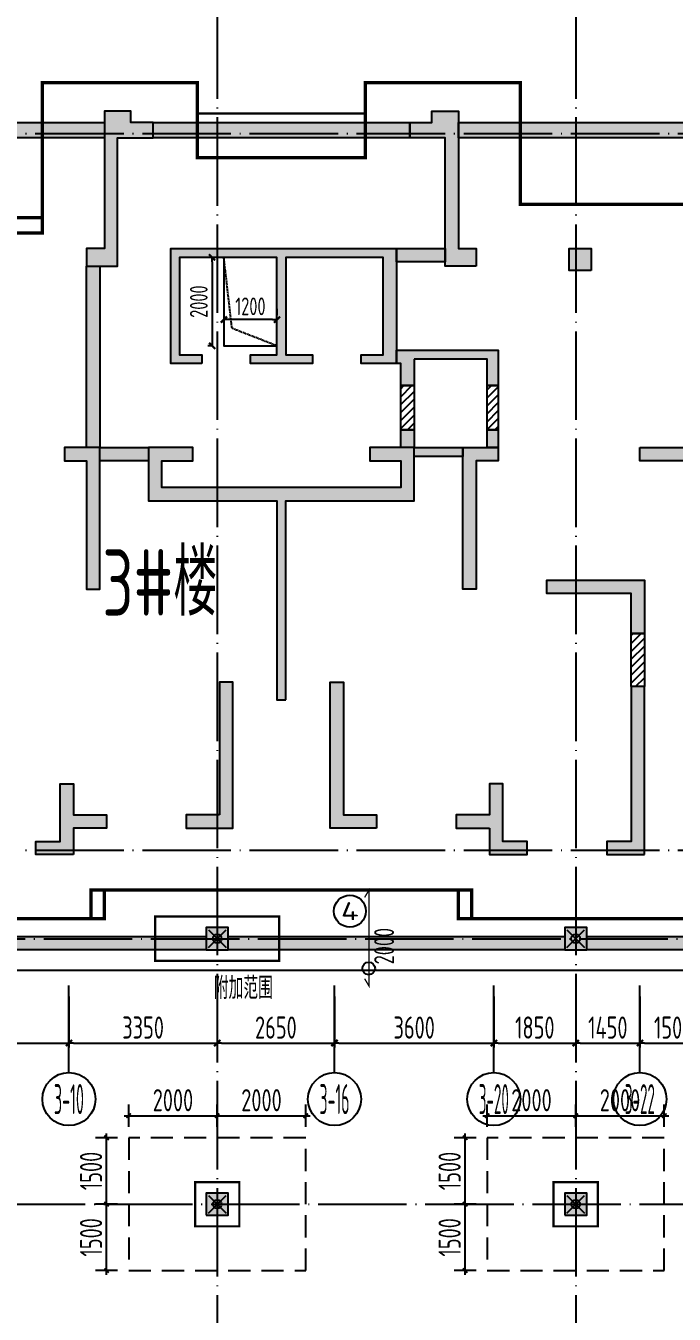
# Model space of a CAD drawing. Extents: x -57409 to 252654, y -8259 to 229119.
# Drawn here: x 59553 to 74203, y 184376 to 213496 of the extents above; entities that cross this region are included whole.
import ezdxf
from ezdxf.enums import TextEntityAlignment as Align

# ---------------------------------------------------------------- set-up
doc = ezdxf.new("R2010")
doc.units = 0
doc.header["$LTSCALE"] = 100
doc.header["$PDMODE"] = 35
doc.header["$PDSIZE"] = 200
for name, pattern in [('DASH', [0.35, 0.25, -0.1]), ('DASHED', [0.75, 0.5, -0.25]), ('DOTE', [2.42, 2, -0.2, 0.02, -0.2])]:
    doc.linetypes.add(name, pattern=pattern)
doc.layers.get('0').update_dxf_attribs({"linetype": 'CONTINUOUS'})
doc.layers.get('Defpoints').update_dxf_attribs({"linetype": 'CONTINUOUS'})
for name, color, linetype in [('B-TEXT', 3, 'CONTINUOUS'), ('codim', 7, 'CONTINUOUS'), ('COLU', 7, 'CONTINUOUS'), ('colu-主楼', 7, 'CONTINUOUS'), ('CT', 2, 'CONTINUOUS'), ('dim-wall', 7, 'CONTINUOUS'), ('dote', 253, 'DOTE'), ('h填实-主楼', 254, 'CONTINUOUS'), ('h填实-柱墙', 254, 'CONTINUOUS'), ('h斜线-墙', 7, 'CONTINUOUS'), ('JSK', 4, 'CONTINUOUS'), ('MK门框', 6, 'CONTINUOUS'), ('WALL', 3, 'CONTINUOUS'), ('wall-主楼', 2, 'CONTINUOUS'), ('wall-开洞', 5, 'CONTINUOUS'), ('Z-AXIS', 3, 'CONTINUOUS'), ('Z-TEXT', 2, 'CONTINUOUS'), ('z柱下板带', 140, 'CONTINUOUS'), ('板底钢筋', 24, 'CONTINUOUS'), ('楼板负筋标注', 94, 'CONTINUOUS')]:
    doc.layers.add(name, color=color, linetype=linetype)
doc.layers.add('重心计算', color=7, linetype='CONTINUOUS', plot=False)
doc.styles.add('_TCH_AXIS', font='tssdeng.shx', dxfattribs={"width": 0.7, "bigfont": 'tssdchn.shx'})
doc.styles.add('COMPLEX', font='tssdeng.shx', dxfattribs={"width": 0.7, "bigfont": 'tssdchn.shx'})
doc.styles.add('Jgcad-DIM', font='tssdeng.shx', dxfattribs={"width": 0.7, "bigfont": 'tssdchn.shx'})
doc.styles.get("Standard").update_dxf_attribs({"font": 'tssdeng.shx', "width": 0.7, "bigfont": 'tssdchn.shx'})
doc.styles.add('TSSD_Dimension', font='tssdeng.shx', dxfattribs={"width": 0.7})
doc.dimstyles.new('TSSD_100_100$0', dxfattribs={"dimtxt": 300, "dimasz": 100, "dimexe": 100, "dimexo": 250, "dimgap": 100, "dimtad": 1, "dimdec": 0, "dimzin": 0, "dimdsep": 46, "dimtxsty": 'TSSD_Dimension', "dimblk": '_tsdbk', "dimblk1": '_tsdbk', "dimblk2": '_tsdbk', "dimsah": 1, "dimcen": 0, "dimdle": 100, "dimclrt": 7, "dimadec": 0, "dimazin": 0, "dimtfac": 1, "dimtdec": 0, "dimtix": 1, "dimtmove": 2, "dimatfit": 3, "dimldrblk": '_tsdbk', "dimfxl": 1, "dimtolj": 1, "dimtzin": 0, "dimarcsym": 0})
pattern_1 = [(45, (9856.54, 8286.87), (-89.80256, 89.80256), [])]

# ---------------------------------------------------------------- blocks, each defined once
blk = doc.blocks.new('_tsdbk')
blk.add_line((-1, 0), (0, 0))
at = {"const_width": 0.5}
blk.add_lwpolyline([(-0.7, -0.7), (0.7, 0.7)], dxfattribs=at)
blk = doc.blocks.new('*D276')
at = {"layer": 'Defpoints', "color": 0}
for p in [(57228, 191803), (60528, 191803), (60528, 190505)]:
    blk.add_point(p, dxfattribs=at)
at = {"layer": 'Z-AXIS', "color": 0, "lineweight": -2}
for p, q in [((57228, 191553), (57228, 190405)), ((60528, 191553), (60528, 190405)), ((57328, 190505), (60428, 190505))]:
    blk.add_line(p, q, dxfattribs=at)
at = {"layer": 'Z-AXIS', "color": 0, "lineweight": -2, "xscale": 100, "yscale": 100, "zscale": 100, "rotation": 180}
blk.add_blockref('_tsdbk', (57228, 190505), dxfattribs=at)
at = {"layer": 'Z-AXIS', "color": 0, "lineweight": -2, "xscale": 100, "yscale": 100, "zscale": 100}
blk.add_blockref('_tsdbk', (60528, 190505), dxfattribs=at)
at = {"layer": 'Z-AXIS', "color": 7, "insert": (58878, 190855), "char_height": 500, "attachment_point": 5, "style": 'TSSD_Dimension'}
blk.add_mtext('\\A1;3300', dxfattribs=at)
blk = doc.blocks.new('*D277')
at = {"layer": 'Defpoints', "color": 0}
for p in [(60528, 191803), (63878, 191803), (63878, 190505)]:
    blk.add_point(p, dxfattribs=at)
at = {"layer": 'Z-AXIS', "color": 0, "lineweight": -2}
for p, q in [((60528, 191553), (60528, 190405)), ((63878, 191553), (63878, 190405)), ((60628, 190505), (63778, 190505))]:
    blk.add_line(p, q, dxfattribs=at)
at = {"layer": 'Z-AXIS', "color": 0, "lineweight": -2, "xscale": 100, "yscale": 100, "zscale": 100, "rotation": 180}
blk.add_blockref('_tsdbk', (60528, 190505), dxfattribs=at)
at = {"layer": 'Z-AXIS', "color": 0, "lineweight": -2, "xscale": 100, "yscale": 100, "zscale": 100}
blk.add_blockref('_tsdbk', (63878, 190505), dxfattribs=at)
at = {"layer": 'Z-AXIS', "color": 7, "insert": (62203, 190855), "char_height": 500, "attachment_point": 5, "style": 'TSSD_Dimension'}
blk.add_mtext('\\A1;3350', dxfattribs=at)
blk = doc.blocks.new('*D278')
at = {"layer": 'Defpoints', "color": 0}
for p in [(63878, 191803), (66528, 191803), (66528, 190505)]:
    blk.add_point(p, dxfattribs=at)
at = {"layer": 'Z-AXIS', "color": 0, "lineweight": -2}
for p, q in [((63878, 191553), (63878, 190405)), ((66528, 191553), (66528, 190405)), ((63978, 190505), (66428, 190505))]:
    blk.add_line(p, q, dxfattribs=at)
at = {"layer": 'Z-AXIS', "color": 0, "lineweight": -2, "xscale": 100, "yscale": 100, "zscale": 100, "rotation": 180}
blk.add_blockref('_tsdbk', (63878, 190505), dxfattribs=at)
at = {"layer": 'Z-AXIS', "color": 0, "lineweight": -2, "xscale": 100, "yscale": 100, "zscale": 100}
blk.add_blockref('_tsdbk', (66528, 190505), dxfattribs=at)
at = {"layer": 'Z-AXIS', "color": 7, "insert": (65203, 190855), "char_height": 500, "attachment_point": 5, "style": 'TSSD_Dimension'}
blk.add_mtext('\\A1;2650', dxfattribs=at)
blk = doc.blocks.new('*D279')
at = {"layer": 'Defpoints', "color": 0}
for p in [(66528, 191803), (70128, 191803), (70128, 190505)]:
    blk.add_point(p, dxfattribs=at)
at = {"layer": 'Z-AXIS', "color": 0, "lineweight": -2}
for p, q in [((66528, 191553), (66528, 190405)), ((70128, 191553), (70128, 190405)), ((66628, 190505), (70028, 190505))]:
    blk.add_line(p, q, dxfattribs=at)
at = {"layer": 'Z-AXIS', "color": 0, "lineweight": -2, "xscale": 100, "yscale": 100, "zscale": 100, "rotation": 180}
blk.add_blockref('_tsdbk', (66528, 190505), dxfattribs=at)
at = {"layer": 'Z-AXIS', "color": 0, "lineweight": -2, "xscale": 100, "yscale": 100, "zscale": 100}
blk.add_blockref('_tsdbk', (70128, 190505), dxfattribs=at)
at = {"layer": 'Z-AXIS', "color": 7, "insert": (68328, 190855), "char_height": 500, "attachment_point": 5, "style": 'TSSD_Dimension'}
blk.add_mtext('\\A1;3600', dxfattribs=at)
blk = doc.blocks.new('*D280')
at = {"layer": 'Defpoints', "color": 0}
for p in [(70128, 191803), (71978, 191803), (71978, 190505)]:
    blk.add_point(p, dxfattribs=at)
at = {"layer": 'Z-AXIS', "color": 0, "lineweight": -2}
for p, q in [((70128, 191553), (70128, 190405)), ((71978, 191553), (71978, 190405)), ((70228, 190505), (71878, 190505))]:
    blk.add_line(p, q, dxfattribs=at)
at = {"layer": 'Z-AXIS', "color": 0, "lineweight": -2, "xscale": 100, "yscale": 100, "zscale": 100, "rotation": 180}
blk.add_blockref('_tsdbk', (70128, 190505), dxfattribs=at)
at = {"layer": 'Z-AXIS', "color": 0, "lineweight": -2, "xscale": 100, "yscale": 100, "zscale": 100}
blk.add_blockref('_tsdbk', (71978, 190505), dxfattribs=at)
at = {"layer": 'Z-AXIS', "color": 7, "insert": (71053, 190855), "char_height": 500, "attachment_point": 5, "style": 'TSSD_Dimension'}
blk.add_mtext('\\A1;1850', dxfattribs=at)
blk = doc.blocks.new('*D281')
at = {"layer": 'Defpoints', "color": 0}
for p in [(71978, 191803), (73428, 191803), (73428, 190505)]:
    blk.add_point(p, dxfattribs=at)
at = {"layer": 'Z-AXIS', "color": 0, "lineweight": -2}
for p, q in [((71978, 191553), (71978, 190405)), ((73428, 191553), (73428, 190405)), ((72078, 190505), (73328, 190505))]:
    blk.add_line(p, q, dxfattribs=at)
at = {"layer": 'Z-AXIS', "color": 0, "lineweight": -2, "xscale": 100, "yscale": 100, "zscale": 100, "rotation": 180}
blk.add_blockref('_tsdbk', (71978, 190505), dxfattribs=at)
at = {"layer": 'Z-AXIS', "color": 0, "lineweight": -2, "xscale": 100, "yscale": 100, "zscale": 100}
blk.add_blockref('_tsdbk', (73428, 190505), dxfattribs=at)
at = {"layer": 'Z-AXIS', "color": 7, "insert": (72703, 190855), "char_height": 500, "attachment_point": 5, "style": 'TSSD_Dimension'}
blk.add_mtext('\\A1;1450', dxfattribs=at)
blk = doc.blocks.new('*D282')
at = {"layer": 'Defpoints', "color": 0}
for p in [(73428, 191803), (74928, 191803), (74928, 190505)]:
    blk.add_point(p, dxfattribs=at)
at = {"layer": 'Z-AXIS', "color": 0, "lineweight": -2}
for p, q in [((73428, 191553), (73428, 190405)), ((74928, 191553), (74928, 190405)), ((73528, 190505), (74828, 190505))]:
    blk.add_line(p, q, dxfattribs=at)
at = {"layer": 'Z-AXIS', "color": 0, "lineweight": -2, "xscale": 100, "yscale": 100, "zscale": 100, "rotation": 180}
blk.add_blockref('_tsdbk', (73428, 190505), dxfattribs=at)
at = {"layer": 'Z-AXIS', "color": 0, "lineweight": -2, "xscale": 100, "yscale": 100, "zscale": 100}
blk.add_blockref('_tsdbk', (74928, 190505), dxfattribs=at)
at = {"layer": 'Z-AXIS', "color": 7, "insert": (74178, 190855), "char_height": 500, "attachment_point": 5, "style": 'TSSD_Dimension'}
blk.add_mtext('\\A1;1500', dxfattribs=at)
blk = doc.blocks.new('_AXISO')
blk.add_circle((0, 0), 0.5)
at = {"layer": 'B-TEXT', "style": 'COMPLEX', "width": 1.450893}
blk.add_attdef('A', text='', height=0.56, dxfattribs=at).set_placement((0.249375, -0.28), (0.749375, -0.28), align=Align.FIT)
blk = doc.blocks.new('_ArchTick')
at = {"color": 0, "linetype": 'ByBlock', "const_width": 0.4}
blk.add_lwpolyline([(-0.5, -0.5), (0.5, 0.5)], dxfattribs=at)
blk = doc.blocks.new('*D614')
at = {"layer": 'codim', "color": 0, "lineweight": -2}
blk.add_line((69478, 185263), (69478, 186963), dxfattribs=at)
at = {"layer": 'codim', "color": 7, "lineweight": -2}
for p, q in [((69728, 186863), (69228, 186863)), ((69728, 185363), (69228, 185363))]:
    blk.add_line(p, q, dxfattribs=at)
at = {"layer": 'Defpoints', "color": 0}
for p in [(69478, 186863), (69978, 186863), (69978, 185363)]:
    blk.add_point(p, dxfattribs=at)
at = {"layer": 'codim', "color": 0, "lineweight": -2, "xscale": 100, "yscale": 100, "zscale": 100}
for p, rotation in [((69478, 186863), 90), ((69478, 185363), 270)]:
    blk.add_blockref('_ArchTick', p, dxfattribs=dict(at, rotation=rotation))
at = {"layer": 'codim', "color": 1, "insert": (69128, 186113), "char_height": 500, "attachment_point": 5, "rotation": 90, "style": 'Jgcad-DIM'}
blk.add_mtext('\\A1;1500', dxfattribs=at)
blk = doc.blocks.new('*D615')
at = {"layer": 'codim', "color": 0, "lineweight": -2}
blk.add_line((69478, 186763), (69478, 188463), dxfattribs=at)
at = {"layer": 'codim', "color": 7, "lineweight": -2}
for p, q in [((69728, 188363), (69228, 188363)), ((69728, 186863), (69228, 186863))]:
    blk.add_line(p, q, dxfattribs=at)
at = {"layer": 'Defpoints', "color": 0}
for p in [(69478, 188363), (69978, 188363), (69978, 186863)]:
    blk.add_point(p, dxfattribs=at)
at = {"layer": 'codim', "color": 0, "lineweight": -2, "xscale": 100, "yscale": 100, "zscale": 100}
for p, rotation in [((69478, 188363), 90), ((69478, 186863), 270)]:
    blk.add_blockref('_ArchTick', p, dxfattribs=dict(at, rotation=rotation))
at = {"layer": 'codim', "color": 1, "insert": (69128, 187613), "char_height": 500, "attachment_point": 5, "rotation": 90, "style": 'Jgcad-DIM'}
blk.add_mtext('\\A1;1500', dxfattribs=at)
blk = doc.blocks.new('*D616')
at = {"layer": 'codim', "color": 7, "lineweight": -2}
for p, q in [((69978, 188613), (69978, 189113)), ((71978, 188613), (71978, 189113))]:
    blk.add_line(p, q, dxfattribs=at)
at = {"layer": 'codim', "color": 0, "lineweight": -2}
blk.add_line((69878, 188863), (72078, 188863), dxfattribs=at)
at = {"layer": 'Defpoints', "color": 0}
for p in [(71978, 188863), (69978, 188363), (71978, 188363)]:
    blk.add_point(p, dxfattribs=at)
at = {"layer": 'codim', "color": 0, "lineweight": -2, "xscale": 100, "yscale": 100, "zscale": 100, "rotation": 180}
blk.add_blockref('_ArchTick', (69978, 188863), dxfattribs=at)
at = {"layer": 'codim', "color": 0, "lineweight": -2, "xscale": 100, "yscale": 100, "zscale": 100}
blk.add_blockref('_ArchTick', (71978, 188863), dxfattribs=at)
at = {"layer": 'codim', "color": 1, "insert": (70978, 189213), "char_height": 500, "attachment_point": 5, "style": 'Jgcad-DIM'}
blk.add_mtext('\\A1;2000', dxfattribs=at)
blk = doc.blocks.new('*D627')
at = {"layer": 'codim', "color": 7, "lineweight": -2}
for p, q in [((71978, 188613), (71978, 189113)), ((73978, 188613), (73978, 189113))]:
    blk.add_line(p, q, dxfattribs=at)
at = {"layer": 'codim', "color": 0, "lineweight": -2}
blk.add_line((71878, 188863), (74078, 188863), dxfattribs=at)
at = {"layer": 'Defpoints', "color": 0}
for p in [(73978, 188863), (71978, 188363), (73978, 188363)]:
    blk.add_point(p, dxfattribs=at)
at = {"layer": 'codim', "color": 0, "lineweight": -2, "xscale": 100, "yscale": 100, "zscale": 100, "rotation": 180}
blk.add_blockref('_ArchTick', (71978, 188863), dxfattribs=at)
at = {"layer": 'codim', "color": 0, "lineweight": -2, "xscale": 100, "yscale": 100, "zscale": 100}
blk.add_blockref('_ArchTick', (73978, 188863), dxfattribs=at)
at = {"layer": 'codim', "color": 1, "insert": (72978, 189213), "char_height": 500, "attachment_point": 5, "style": 'Jgcad-DIM'}
blk.add_mtext('\\A1;2000', dxfattribs=at)
blk = doc.blocks.new('*D636')
at = {"layer": 'codim', "color": 0, "lineweight": -2}
blk.add_line((61378, 185263), (61378, 186963), dxfattribs=at)
at = {"layer": 'codim', "color": 7, "lineweight": -2}
for p, q in [((61628, 186863), (61128, 186863)), ((61628, 185363), (61128, 185363))]:
    blk.add_line(p, q, dxfattribs=at)
at = {"layer": 'Defpoints', "color": 0}
for p in [(61378, 186863), (61878, 186863), (61878, 185363)]:
    blk.add_point(p, dxfattribs=at)
at = {"layer": 'codim', "color": 0, "lineweight": -2, "xscale": 100, "yscale": 100, "zscale": 100}
for p, rotation in [((61378, 186863), 90), ((61378, 185363), 270)]:
    blk.add_blockref('_ArchTick', p, dxfattribs=dict(at, rotation=rotation))
at = {"layer": 'codim', "color": 1, "insert": (61028, 186113), "char_height": 500, "attachment_point": 5, "rotation": 90, "style": 'Jgcad-DIM'}
blk.add_mtext('\\A1;1500', dxfattribs=at)
blk = doc.blocks.new('*D466')
at = {"layer": 'codim', "color": 0, "lineweight": -2}
blk.add_line((61378, 186763), (61378, 188463), dxfattribs=at)
at = {"layer": 'codim', "color": 7, "lineweight": -2}
for p, q in [((61628, 188363), (61128, 188363)), ((61628, 186863), (61128, 186863))]:
    blk.add_line(p, q, dxfattribs=at)
at = {"layer": 'Defpoints', "color": 0}
for p in [(61378, 188363), (61878, 188363), (61878, 186863)]:
    blk.add_point(p, dxfattribs=at)
at = {"layer": 'codim', "color": 0, "lineweight": -2, "xscale": 100, "yscale": 100, "zscale": 100}
for p, rotation in [((61378, 188363), 90), ((61378, 186863), 270)]:
    blk.add_blockref('_ArchTick', p, dxfattribs=dict(at, rotation=rotation))
at = {"layer": 'codim', "color": 1, "insert": (61028, 187613), "char_height": 500, "attachment_point": 5, "rotation": 90, "style": 'Jgcad-DIM'}
blk.add_mtext('\\A1;1500', dxfattribs=at)
blk = doc.blocks.new('*D467')
at = {"layer": 'codim', "color": 7, "lineweight": -2}
for p, q in [((61878, 188613), (61878, 189113)), ((63878, 188613), (63878, 189113))]:
    blk.add_line(p, q, dxfattribs=at)
at = {"layer": 'codim', "color": 0, "lineweight": -2}
blk.add_line((61778, 188863), (63978, 188863), dxfattribs=at)
at = {"layer": 'Defpoints', "color": 0}
for p in [(63878, 188863), (61878, 188363), (63878, 188363)]:
    blk.add_point(p, dxfattribs=at)
at = {"layer": 'codim', "color": 0, "lineweight": -2, "xscale": 100, "yscale": 100, "zscale": 100, "rotation": 180}
blk.add_blockref('_ArchTick', (61878, 188863), dxfattribs=at)
at = {"layer": 'codim', "color": 0, "lineweight": -2, "xscale": 100, "yscale": 100, "zscale": 100}
blk.add_blockref('_ArchTick', (63878, 188863), dxfattribs=at)
at = {"layer": 'codim', "color": 1, "insert": (62878, 189213), "char_height": 500, "attachment_point": 5, "style": 'Jgcad-DIM'}
blk.add_mtext('\\A1;2000', dxfattribs=at)
blk = doc.blocks.new('*D468')
at = {"layer": 'codim', "color": 7, "lineweight": -2}
for p, q in [((63878, 188613), (63878, 189113)), ((65878, 188613), (65878, 189113))]:
    blk.add_line(p, q, dxfattribs=at)
at = {"layer": 'codim', "color": 0, "lineweight": -2}
blk.add_line((63778, 188863), (65978, 188863), dxfattribs=at)
at = {"layer": 'Defpoints', "color": 0}
for p in [(65878, 188863), (63878, 188363), (65878, 188363)]:
    blk.add_point(p, dxfattribs=at)
at = {"layer": 'codim', "color": 0, "lineweight": -2, "xscale": 100, "yscale": 100, "zscale": 100, "rotation": 180}
blk.add_blockref('_ArchTick', (63878, 188863), dxfattribs=at)
at = {"layer": 'codim', "color": 0, "lineweight": -2, "xscale": 100, "yscale": 100, "zscale": 100}
blk.add_blockref('_ArchTick', (65878, 188863), dxfattribs=at)
at = {"layer": 'codim', "color": 1, "insert": (64878, 189213), "char_height": 500, "attachment_point": 5, "style": 'Jgcad-DIM'}
blk.add_mtext('\\A1;2000', dxfattribs=at)
blk = doc.blocks.new('*D2719')
at = {"layer": 'Defpoints', "color": 0}
for p in [(64028, 206855), (64028, 206852), (65228, 206852)]:
    blk.add_point(p, dxfattribs=at)
at = {"layer": 'dim-wall', "color": 0, "lineweight": -2}
for p, q in [((64028, 207102), (64028, 206955)), ((65228, 207102), (65228, 206955)), ((65128, 206855), (64128, 206855))]:
    blk.add_line(p, q, dxfattribs=at)
at = {"layer": 'dim-wall', "color": 0, "lineweight": -2, "xscale": 100, "yscale": 100, "zscale": 100, "rotation": 180}
blk.add_blockref('_tsdbk', (64028, 206855), dxfattribs=at)
at = {"layer": 'dim-wall', "color": 0, "lineweight": -2, "xscale": 100, "yscale": 100, "zscale": 100}
blk.add_blockref('_tsdbk', (65228, 206855), dxfattribs=at)
at = {"layer": 'dim-wall', "color": 7, "insert": (64628, 207155), "char_height": 400, "attachment_point": 5, "style": 'TSSD_Dimension'}
blk.add_mtext('\\A1;1200', dxfattribs=at)
blk = doc.blocks.new('*D2720')
at = {"layer": 'Defpoints', "color": 0}
for p in [(64028, 208262), (63762, 206262), (64028, 206262)]:
    blk.add_point(p, dxfattribs=at)
at = {"layer": 'dim-wall', "color": 0, "lineweight": -2}
for p, q in [((63778, 208262), (63662, 208262)), ((63762, 208162), (63762, 206362)), ((63778, 206262), (63662, 206262))]:
    blk.add_line(p, q, dxfattribs=at)
at = {"layer": 'dim-wall', "color": 0, "lineweight": -2, "xscale": 100, "yscale": 100, "zscale": 100}
for p, rotation in [((63762, 208262), 90), ((63762, 206262), 270)]:
    blk.add_blockref('_tsdbk', p, dxfattribs=dict(at, rotation=rotation))
at = {"layer": 'dim-wall', "color": 7, "insert": (63462, 207262), "char_height": 400, "attachment_point": 5, "rotation": 90, "style": 'TSSD_Dimension'}
blk.add_mtext('\\A1;2000', dxfattribs=at)
blk = doc.blocks.new('*D2944')
at = {"layer": 'codim', "color": 7, "lineweight": -2}
for p, q in [((83428, 197413), (83428, 191901)), ((45328, 196213), (45328, 191901))]:
    blk.add_line(p, q, dxfattribs=at)
at = {"layer": 'codim', "color": 0, "lineweight": -2}
blk.add_line((45228, 192151), (83528, 192151), dxfattribs=at)
at = {"layer": 'Defpoints', "color": 0}
for p in [(83428, 197663), (45328, 196463), (83428, 192151)]:
    blk.add_point(p, dxfattribs=at)
at = {"layer": 'codim', "color": 0, "lineweight": -2, "xscale": 100, "yscale": 100, "zscale": 100, "rotation": 180}
blk.add_blockref('_ArchTick', (45328, 192151), dxfattribs=at)
at = {"layer": 'codim', "color": 0, "lineweight": -2, "xscale": 100, "yscale": 100, "zscale": 100}
blk.add_blockref('_ArchTick', (83428, 192151), dxfattribs=at)
at = {"layer": 'codim', "color": 1, "insert": (64468, 191748), "char_height": 500, "attachment_point": 5, "style": 'Jgcad-DIM'}
blk.add_mtext('\\A1;\\A1;附加范围', dxfattribs=at)

msp = doc.modelspace()

# ---------------------------------------------------------------- hatches: boundary and pattern name
at = {"layer": 'h填实-主楼'}
for points in [[(60927.6, 208062.7), (61627.6, 208062.7), (61627.6, 210962.7), (62427.6, 210962.7), (62427.6, 211312.7), (61927.6, 211312.7), (61927.6, 211562.7), (61327.6, 211562.7), (61327.6, 208462.7), (60927.6, 208462.7)], [(69727.6, 208062.7), (69027.6, 208062.7), (69027.6, 210962.7), (68227.6, 210962.7), (68227.6, 211312.7), (68727.6, 211312.7), (68727.6, 211562.7), (69327.6, 211562.7), (69327.6, 208462.7), (69727.6, 208462.7)], [(63527.6, 205862.7), (62827.6, 205862.7), (62827.6, 208462.7), (67927.6, 208462.7), (67927.6, 205862.7), (67127.6, 205862.7), (67127.6, 206062.7), (67627.6, 206062.7), (67627.6, 208262.7), (65427.6, 208262.7), (65427.6, 206062.7), (66027.6, 206062.7), (66027.6, 205862.7), (64627.6, 205862.7), (64627.6, 206062.7), (65227.6, 206062.7), (65227.6, 208262.7), (63027.6, 208262.7), (63027.6, 206062.7), (63527.6, 206062.7)], [(72327.6, 207962.7), (71827.6, 207962.7), (71827.6, 208462.7), (72327.6, 208462.7)], [(61227.6, 203962.7), (60427.6, 203962.7), (60427.6, 203662.7), (60927.6, 203662.7), (60927.6, 200762.7), (61227.6, 200762.7)], [(65427.6, 198262.7), (65427.6, 202762.7), (68327.6, 202762.7), (68327.6, 203962.7), (67327.6, 203962.7), (67327.6, 203662.7), (68027.6, 203662.7), (68027.6, 203062.7), (62627.6, 203062.7), (62627.6, 203662.7), (63327.6, 203662.7), (63327.6, 203962.7), (62327.6, 203962.7), (62327.6, 202762.7), (65227.6, 202762.7), (65227.6, 198262.7)], [(69427.6, 203962.7), (70227.6, 203962.7), (70227.6, 203662.7), (69727.6, 203662.7), (69727.6, 200762.7), (69427.6, 200762.7)], [(73427.6, 203962.7), (75127.6, 203962.7), (75127.6, 200462.7), (76227.6, 200462.7), (76227.6, 200162.7), (74827.6, 200162.7), (74827.6, 203662.7), (73427.6, 203662.7)], [(73227.6, 199762.7), (73227.6, 200662.7), (71327.6, 200662.7), (71327.6, 200962.7), (73527.6, 200962.7), (73527.6, 199762.7)], [(63927.6, 195662.7), (63177.6, 195662.7), (63177.6, 195362.7), (64227.6, 195362.7), (64227.6, 198662.7), (63927.6, 198662.7)], [(67477.6, 195362.7), (66427.6, 195362.7), (66427.6, 198662.7), (66727.6, 198662.7), (66727.6, 195662.7), (67477.6, 195662.7)], [(73527.6, 194762.7), (73527.6, 198562.7), (73227.6, 198562.7), (73227.6, 195062.7), (72677.6, 195062.7), (72677.6, 194762.7)], [(60627.6, 194762.7), (59777.6, 194762.7), (59777.6, 195062.7), (60327.6, 195062.7), (60327.6, 196362.7), (60627.6, 196362.7), (60627.6, 195662.7), (61377.6, 195662.7), (61377.6, 195362.7), (60627.6, 195362.7)], [(70027.6, 195362.7), (70027.6, 194762.7), (70877.6, 194762.7), (70877.6, 195062.7), (70327.6, 195062.7), (70327.6, 196362.7), (70027.6, 196362.7), (70027.6, 195662.7), (69277.6, 195662.7), (69277.6, 195362.7)]]:
    msp.add_hatch(color=256, dxfattribs=at).paths.add_polyline_path(points)
at = {"layer": 'h填实-柱墙'}
for points in [[(43605.3, 212335.2), (43591.2, 212684.9), (49677.6, 212929.2), (49677.6, 211312.7), (61327.6, 211312.7), (61327.6, 210962.7), (49327.6, 210962.7), (49327.6, 212565)], [(62427.6, 211312.7), (68227.6, 211312.7), (68227.6, 210962.7), (62427.6, 210962.7)], [(69327.6, 211312.7), (85527.6, 211312.7), (85527.6, 210962.7), (69327.6, 210962.7)], [(67927.6, 208462.7), (69027.6, 208462.7), (69027.6, 208162.7), (67927.6, 208162.7)], [(60927.6, 208062.7), (61227.6, 208062.7), (61227.6, 203962.7), (60927.6, 203962.7)], [(68327.6, 205962.7), (68327.6, 205362.7), (68027.6, 205362.7), (68027.6, 205862.7), (67927.6, 205862.7), (67927.6, 206162.7), (70227.6, 206162.7), (70227.6, 205362.7), (69977.6, 205362.7), (69977.6, 205962.7)], [(68327.6, 204362.7), (68327.6, 203962.7), (68027.6, 203962.7), (68027.6, 204362.7)], [(70227.6, 204362.7), (70227.6, 203962.7), (69977.6, 203962.7), (69977.6, 204362.7)], [(61227.6, 203962.7), (62327.6, 203962.7), (62327.6, 203662.7), (61227.6, 203662.7)], [(68327.6, 203962.7), (69427.6, 203962.7), (69427.6, 203762.7), (68327.6, 203762.7)], [(63627.6, 192612.7), (64127.6, 192612.7), (64127.6, 193112.7), (63627.6, 193112.7)], [(71727.6, 192612.7), (72227.6, 192612.7), (72227.6, 193112.7), (71727.6, 193112.7)], [(57477.6, 192912.7), (63627.6, 192912.7), (63627.6, 192612.7), (57477.6, 192612.7)], [(64127.6, 192912.7), (71727.6, 192912.7), (71727.6, 192612.7), (64127.6, 192612.7)], [(75377.6, 193062.7), (75377.6, 192612.7), (72227.6, 192612.7), (72227.6, 192912.7), (75077.6, 192912.7), (75077.6, 193062.7)], [(63627.6, 186612.7), (64127.6, 186612.7), (64127.6, 187112.7), (63627.6, 187112.7)], [(71727.6, 186612.7), (72227.6, 186612.7), (72227.6, 187112.7), (71727.6, 187112.7)]]:
    msp.add_hatch(color=256, dxfattribs=at).paths.add_polyline_path(points)
at = {"layer": 'h斜线-墙'}
h = msp.add_hatch(dxfattribs=at)
h.set_pattern_fill('ANSI31', color=256, scale=40, style=0)
h.set_pattern_definition(pattern_1)
h.paths.add_polyline_path([(68027.6, 205362.7), (68327.6, 205362.7), (68327.6, 204362.7), (68027.6, 204362.7)])
h = msp.add_hatch(dxfattribs=at)
h.set_pattern_fill('ANSI31', color=256, scale=40, style=0)
h.set_pattern_definition(pattern_1)
h.paths.add_polyline_path([(69977.6, 205362.7), (70227.6, 205362.7), (70227.6, 204362.7), (69977.6, 204362.7)])
h = msp.add_hatch(dxfattribs=at)
h.set_pattern_fill('ANSI31', color=256, scale=40, style=0)
h.set_pattern_definition(pattern_1)
h.paths.add_polyline_path([(73227.6, 199762.7), (73527.6, 199762.7), (73527.6, 198562.7), (73227.6, 198562.7)])

# ---------------------------------------------------------------- linework, layer by layer
at = {"layer": 'codim'}
msp.add_circle((67300.3, 192190.2), 142.6, dxfattribs=at)
at = {"layer": 'COLU'}
for points in [[(63627.6, 192612.7), (64127.6, 192612.7), (64127.6, 193112.7), (63627.6, 193112.7)], [(71727.6, 192612.7), (72227.6, 192612.7), (72227.6, 193112.7), (71727.6, 193112.7)], [(63627.6, 186612.7), (64127.6, 186612.7), (64127.6, 187112.7), (63627.6, 187112.7)], [(71727.6, 186612.7), (72227.6, 186612.7), (72227.6, 187112.7), (71727.6, 187112.7)]]:
    msp.add_lwpolyline(points, close=True, dxfattribs=at)
at = {"layer": 'colu-主楼'}
msp.add_lwpolyline([(72327.6, 207962.7), (71827.6, 207962.7), (71827.6, 208462.7), (72327.6, 208462.7)], close=True, dxfattribs=at)
at = {"layer": 'CT'}
for points, const_width in [([(78827.7, 209463.2), (73727.7, 209463.2), (70727.7, 209463.2), (70727.7, 212213.1), (67227.6, 212213.1), (67227.6, 210513.1), (63427.6, 210513.1), (63427.6, 212213), (59927.7, 212213), (59927.7, 209162.5), (51627.7, 209162.5)], 75), ([(63427.6, 211512.7), (67227.6, 211512.7)], 50), ([(55927.5, 193313.6), (61327.5, 193313.5), (61327.5, 193963), (69327.8, 193963.1), (69327.8, 193313.6), (74727.5, 193314.4)], 75)]:
    msp.add_lwpolyline(points, dxfattribs=dict(at, const_width=const_width))
at = {"layer": 'CT', "color": 1, "const_width": 75}
for points in [[(78827.7, 209463.2), (73727.7, 209463.2), (70727.7, 209463.2), (70727.7, 212213.1), (67227.6, 212213.1), (67227.6, 210513.1), (63427.6, 210513.1), (63427.6, 212213), (59927.7, 212213), (59927.7, 208812.5), (51927.7, 208812.5)], [(55927.5, 193313.6), (61027.5, 193313.5), (61027.5, 193963), (69627.8, 193963.1), (69627.8, 193313.6), (74727.5, 193314.4)]]:
    msp.add_lwpolyline(points, dxfattribs=at)
at = {"layer": 'CT', "const_width": 50}
for points in [[(65277.6, 193362.7), (62477.6, 193362.7), (62477.6, 192362.7), (65277.6, 192362.7)], [(63377.6, 186362.7), (64377.6, 186362.7), (64377.6, 187362.7), (63377.6, 187362.7)], [(71477.6, 186362.7), (72477.6, 186362.7), (72477.6, 187362.7), (71477.6, 187362.7)]]:
    msp.add_lwpolyline(points, close=True, dxfattribs=at)
at = {"layer": 'dote', "ltscale": 10}
for p, q in [((63877.6, 218687.9), (63877.6, 164862.7)), ((71977.6, 218687.9), (71977.6, 164862.7)), ((42826.6, 211062.7), (96327.6, 211062.7)), ((42826.6, 194862.7), (87056.6, 194862.7)), ((50277.6, 192862.7), (219938.2, 192862.7)), ((44377.6, 186862.7), (219938.2, 186862.7))]:
    msp.add_line(p, q, dxfattribs=at)
at = {"layer": 'JSK'}
msp.add_lwpolyline([(65227.6, 206262.5), (65227.6, 208262.5), (64027.6, 208262.5), (64027.6, 206262.5)], close=True, dxfattribs=at)
at = {"layer": 'JSK', "linetype": 'DASH'}
msp.add_lwpolyline([(65227.6, 206262.5), (64212, 206658), (64027.6, 208262.5)], dxfattribs=at)
at = {"layer": 'MK门框'}
for points in [[(68027.6, 205362.7), (68327.6, 205362.7), (68327.6, 204362.7), (68027.6, 204362.7)], [(69977.6, 205362.7), (70227.6, 205362.7), (70227.6, 204362.7), (69977.6, 204362.7)]]:
    msp.add_lwpolyline(points, close=True, dxfattribs=at)
at = {"layer": 'WALL'}
msp.add_line((72227.6, 192612.7), (72227.6, 192912.6), dxfattribs=at)
msp.add_lwpolyline([(43605.3, 212335.2), (43591.2, 212684.9), (49677.6, 212929.2), (49677.6, 211312.7), (61327.6, 211312.7), (61327.6, 210962.7), (49327.6, 210962.7), (49327.6, 212565), (43605.3, 212335.2)], dxfattribs=at)
for points in [[(62427.6, 211312.7), (68227.6, 211312.7), (68227.6, 210962.7), (62427.6, 210962.7)], [(69327.6, 211312.7), (85527.6, 211312.7), (85527.6, 210962.7), (69327.6, 210962.7)], [(67927.6, 208462.7), (69027.6, 208462.7), (69027.6, 208162.7), (67927.6, 208162.7)], [(60927.6, 208062.7), (61227.6, 208062.7), (61227.6, 203962.7), (60927.6, 203962.7)], [(68327.6, 205962.7), (68327.6, 205362.7), (68027.6, 205362.7), (68027.6, 205862.7), (67927.6, 205862.7), (67927.6, 206162.7), (70227.6, 206162.7), (70227.6, 205362.7), (69977.6, 205362.7), (69977.6, 205962.7)], [(68327.6, 204362.7), (68327.6, 203962.7), (68027.6, 203962.7), (68027.6, 204362.7)], [(70227.6, 204362.7), (70227.6, 203962.7), (69977.6, 203962.7), (69977.6, 204362.7)], [(61227.6, 203962.7), (62327.6, 203962.7), (62327.6, 203662.7), (61227.6, 203662.7)], [(68327.6, 203962.7), (69427.6, 203962.7), (69427.6, 203762.7), (68327.6, 203762.7)], [(57477.6, 192912.7), (63627.6, 192912.7), (63627.6, 192612.7), (57477.6, 192612.7)], [(64127.6, 192912.7), (71727.6, 192912.7), (71727.6, 192612.7), (64127.6, 192612.7)], [(75377.6, 193062.7), (75377.6, 192612.7), (72227.6, 192612.7), (72227.6, 192912.7), (75077.6, 192912.7), (75077.6, 193062.7)]]:
    msp.add_lwpolyline(points, close=True, dxfattribs=at)
at = {"layer": 'wall-主楼'}
for points in [[(60927.6, 208062.7), (61627.6, 208062.7), (61627.6, 210962.7), (62427.6, 210962.7), (62427.6, 211312.7), (61927.6, 211312.7), (61927.6, 211562.7), (61327.6, 211562.7), (61327.6, 208462.7), (60927.6, 208462.7)], [(69727.6, 208062.7), (69027.6, 208062.7), (69027.6, 210962.7), (68227.6, 210962.7), (68227.6, 211312.7), (68727.6, 211312.7), (68727.6, 211562.7), (69327.6, 211562.7), (69327.6, 208462.7), (69727.6, 208462.7)], [(61227.6, 203962.7), (60427.6, 203962.7), (60427.6, 203662.7), (60927.6, 203662.7), (60927.6, 200762.7), (61227.6, 200762.7)], [(65427.6, 198262.7), (65427.6, 202762.7), (68327.6, 202762.7), (68327.6, 203962.7), (67327.6, 203962.7), (67327.6, 203662.7), (68027.6, 203662.7), (68027.6, 203062.7), (62627.6, 203062.7), (62627.6, 203662.7), (63327.6, 203662.7), (63327.6, 203962.7), (62327.6, 203962.7), (62327.6, 202762.7), (65227.6, 202762.7), (65227.6, 198262.7)], [(69427.6, 203962.7), (70227.6, 203962.7), (70227.6, 203662.7), (69727.6, 203662.7), (69727.6, 200762.7), (69427.6, 200762.7)], [(73427.6, 203962.7), (75127.6, 203962.7), (75127.6, 200462.7), (76227.6, 200462.7), (76227.6, 200162.7), (74827.6, 200162.7), (74827.6, 203662.7), (73427.6, 203662.7)], [(73227.6, 199762.7), (73227.6, 200662.7), (71327.6, 200662.7), (71327.6, 200962.7), (73527.6, 200962.7), (73527.6, 199762.7)], [(63927.6, 195662.7), (63177.6, 195662.7), (63177.6, 195362.7), (64227.6, 195362.7), (64227.6, 198662.7), (63927.6, 198662.7)], [(67477.6, 195362.7), (66427.6, 195362.7), (66427.6, 198662.7), (66727.6, 198662.7), (66727.6, 195662.7), (67477.6, 195662.7)], [(73527.6, 194762.7), (73527.6, 198562.7), (73227.6, 198562.7), (73227.6, 195062.7), (72677.6, 195062.7), (72677.6, 194762.7)], [(60627.6, 194762.7), (59777.6, 194762.7), (59777.6, 195062.7), (60327.6, 195062.7), (60327.6, 196362.7), (60627.6, 196362.7), (60627.6, 195662.7), (61377.6, 195662.7), (61377.6, 195362.7), (60627.6, 195362.7)], [(70027.6, 195362.7), (70027.6, 194762.7), (70877.6, 194762.7), (70877.6, 195062.7), (70327.6, 195062.7), (70327.6, 196362.7), (70027.6, 196362.7), (70027.6, 195662.7), (69277.6, 195662.7), (69277.6, 195362.7)]]:
    msp.add_lwpolyline(points, close=True, dxfattribs=at)
msp.add_lwpolyline([(63527.6, 205862.7), (62827.6, 205862.7), (62827.6, 208462.7), (67927.6, 208462.7), (67927.6, 205862.7), (67127.6, 205862.7), (67127.6, 206062.7), (67627.6, 206062.7), (67627.6, 208262.7), (65427.6, 208262.7), (65427.6, 206062.7), (66027.6, 206062.7), (66027.6, 205862.7), (64627.6, 205862.7), (64627.6, 206062.7), (65227.6, 206062.7), (65227.6, 208262.7), (63027.6, 208262.7), (63027.6, 206062.7), (63527.6, 206062.7), (63527.6, 205862.7)], dxfattribs=at)
at = {"layer": 'wall-开洞'}
msp.add_lwpolyline([(73227.6, 199762.7), (73527.6, 199762.7), (73527.6, 198562.7), (73227.6, 198562.7)], close=True, dxfattribs=at)
at = {"layer": 'Z-AXIS'}
for p, q in [((60527.6, 189837.5), (60527.6, 191803)), ((66527.6, 189837.5), (66527.6, 191803)), ((70127.6, 189837.5), (70127.6, 191803)), ((73427.6, 189837.5), (73427.6, 191803))]:
    msp.add_line(p, q, dxfattribs=at)
at = {"layer": 'z柱下板带', "linetype": 'DASHED', "ltscale": 10}
for points in [[(61877.6, 185362.7), (65877.6, 185362.7), (65877.6, 188362.7), (61877.6, 188362.7)], [(69977.6, 185362.7), (73977.6, 185362.7), (73977.6, 188362.7), (69977.6, 188362.7)]]:
    msp.add_lwpolyline(points, close=True, dxfattribs=at)
at = {"layer": '板底钢筋', "const_width": 30}
msp.add_lwpolyline([(67208.3, 191958.8), (67308.3, 191792.2), (67308.3, 193963.1), (67208.3, 193796.4)], dxfattribs=at)
at = {"layer": '重心计算', "color": 5}
for p in [(63877.6, 192862.7), (63877.6, 192862.7), (71977.6, 192862.7), (71977.6, 192862.7), (63877.6, 186862.7), (63877.6, 186862.7), (63877.6, 186862.7), (71977.6, 186862.7), (71977.6, 186862.7), (71977.6, 186862.7)]:
    msp.add_point(p, dxfattribs=at)

# ---------------------------------------------------------------- block references
at = {"layer": 'Z-AXIS'}
ref = msp.add_blockref('_AXISO', (60527.6, 189237.5), dxfattribs=dict(at, xscale=1199.999999999998, yscale=1200, zscale=1200, rotation=359.9996457873846))
ref.add_attrib('A', '3-10', dxfattribs={"color": 7, "height": 678.82, "rotation": 359.99965, "style": '_TCH_AXIS', "width": 0.325}).set_placement((60188.2, 188898.1), (60867.1, 188898.1), align=Align.FIT)
ref = msp.add_blockref('_AXISO', (66527.6, 189237.5), dxfattribs=dict(at, xscale=1199.999999999998, yscale=1200, zscale=1200, rotation=359.9996457873846))
ref.add_attrib('A', '3-16', dxfattribs={"color": 7, "height": 678.82, "rotation": 359.99965, "style": '_TCH_AXIS', "width": 0.329114}).set_placement((66188.2, 188898.1), (66867.1, 188898.1), align=Align.FIT)
ref = msp.add_blockref('_AXISO', (70127.6, 189237.5), dxfattribs=dict(at, xscale=1199.999999999998, yscale=1200, zscale=1200, rotation=359.9996457873846))
ref.add_attrib('A', '3-20', dxfattribs={"color": 7, "height": 678.82, "rotation": 359.99965, "style": '_TCH_AXIS', "width": 0.325}).set_placement((69788.2, 188898.1), (70467.1, 188898.1), align=Align.FIT)
ref = msp.add_blockref('_AXISO', (73427.6, 189237.5), dxfattribs=dict(at, xscale=1199.999999999998, yscale=1200, zscale=1200, rotation=359.9996457873846))
ref.add_attrib('A', '3-22', dxfattribs={"color": 7, "height": 678.82, "rotation": 359.99965, "style": '_TCH_AXIS', "width": 0.325}).set_placement((73088.2, 188898.1), (73767.1, 188898.1), align=Align.FIT)
at = {"layer": 'Z-TEXT'}
ref = msp.add_blockref('_AXISO', (66875, 193485), dxfattribs=dict(at, xscale=720.0000000000074, yscale=720, zscale=720, rotation=359.9996457873825))
ref.add_attrib('A', '4', dxfattribs={"layer": 'Z-AXIS', "color": 7, "height": 407.3, "rotation": 359.99965, "style": '_TCH_AXIS', "width": 1.733333}).set_placement((66671.3, 193281.4), (67078.6, 193281.4), align=Align.FIT)

# ---------------------------------------------------------------- texts
at = {"layer": 'Z-TEXT', "width": 0.7}
msp.add_text('3#楼', height=1500, dxfattribs=at).set_placement((61282.8, 200161.9))
at = {"layer": '楼板负筋标注', "width": 0.7}
msp.add_text('2000', height=450, rotation=90, dxfattribs=at).set_placement((67873.8, 192284.4))

# ---------------------------------------------------------------- dimensions: what is measured, and where the dimension line sits
at = {"layer": 'codim'}
dim = msp.add_linear_dim(base=(83427.7, 192151.5), p1=(45327.7, 196462.8), p2=(83427.7, 197663.2), text='\\A1;附加范围', dimstyle='TSSD_100_100$0', override={"dimtxt": 500, "dimexe": 250, "dimtxsty": 'Jgcad-DIM', "dimblk": 'ArchTick', "dimblk1": 'ArchTick', "dimblk2": 'ArchTick', "dimclre": 7, "dimclrt": 1, "dimadec": 3}, dxfattribs=at)
dim.commit()
dim.dimension.update_dxf_attribs({"geometry": '*D2944', "text_midpoint": (64467.7, 191747.7), "dimtype": 160})
for base, p1, p2, picture, middle in [((63877.6, 188862.7), (61877.6, 188362.7), (63877.6, 188362.7), '*D467', (62877.6, 189212.7)), ((65877.6, 188862.7), (63877.6, 188362.7), (65877.6, 188362.7), '*D468', (64877.6, 189212.7)), ((71977.6, 188862.7), (69977.6, 188362.7), (71977.6, 188362.7), '*D616', (70977.6, 189212.7)), ((73977.6, 188862.7), (71977.6, 188362.7), (73977.6, 188362.7), '*D627', (72977.6, 189212.7))]:
    dim = msp.add_linear_dim(base=base, p1=p1, p2=p2, dimstyle='TSSD_100_100$0', override={"dimtxt": 500, "dimexe": 250, "dimtxsty": 'Jgcad-DIM', "dimblk": 'ArchTick', "dimblk1": 'ArchTick', "dimblk2": 'ArchTick', "dimclre": 7, "dimclrt": 1, "dimadec": 3}, dxfattribs=at)
    dim.commit()
    dim.dimension.update_dxf_attribs({"geometry": picture, "text_midpoint": middle})
for base, p1, p2, picture, middle in [((61377.6, 188362.7), (61877.6, 186862.7), (61877.6, 188362.7), '*D466', (61027.6, 187612.7)), ((69477.6, 188362.7), (69977.6, 186862.7), (69977.6, 188362.7), '*D615', (69127.6, 187612.7)), ((61377.6, 186862.7), (61877.6, 185362.7), (61877.6, 186862.7), '*D636', (61027.6, 186112.7)), ((69477.6, 186862.7), (69977.6, 185362.7), (69977.6, 186862.7), '*D614', (69127.6, 186112.7))]:
    dim = msp.add_linear_dim(base=base, p1=p1, p2=p2, angle=90, dimstyle='TSSD_100_100$0', override={"dimtxt": 500, "dimexe": 250, "dimtxsty": 'Jgcad-DIM', "dimblk": 'ArchTick', "dimblk1": 'ArchTick', "dimblk2": 'ArchTick', "dimclre": 7, "dimclrt": 1, "dimadec": 3}, dxfattribs=at)
    dim.commit()
    dim.dimension.update_dxf_attribs({"geometry": picture, "text_midpoint": middle})
at = {"layer": 'dim-wall'}
dim = msp.add_linear_dim(base=(63762.2, 206262.5), p1=(64027.6, 208262.5), p2=(64027.6, 206262.5), angle=90, dimstyle='TSSD_100_100$0', override={"dimtxt": 400}, dxfattribs=at)
dim.commit()
dim.dimension.update_dxf_attribs({"geometry": '*D2720', "text_midpoint": (63462.2, 207262.5)})
dim = msp.add_linear_dim(base=(64027.6, 206855.3), p1=(65227.6, 206852.3), p2=(64027.6, 206852.3), dimstyle='TSSD_100_100$0', override={"dimtxt": 400}, dxfattribs=at)
dim.commit()
dim.dimension.update_dxf_attribs({"geometry": '*D2719', "text_midpoint": (64627.6, 207155.3)})
at = {"layer": 'Z-AXIS'}
for base, p1, p2, picture, middle in [((60527.6, 190504.7), (57227.6, 191803), (60527.6, 191803), '*D276', (58877.6, 190854.7)), ((63877.6, 190504.7), (60527.6, 191803), (63877.6, 191803), '*D277', (62202.6, 190854.7)), ((66527.6, 190504.7), (63877.6, 191803), (66527.6, 191803), '*D278', (65202.6, 190854.7)), ((70127.6, 190504.7), (66527.6, 191803), (70127.6, 191803), '*D279', (68327.6, 190854.7)), ((71977.6, 190504.7), (70127.6, 191803), (71977.6, 191803), '*D280', (71052.6, 190854.7)), ((73427.6, 190504.7), (71977.6, 191803), (73427.6, 191803), '*D281', (72702.6, 190854.7)), ((74927.6, 190504.7), (73427.6, 191803), (74927.6, 191803), '*D282', (74177.6, 190854.7))]:
    dim = msp.add_linear_dim(base=base, p1=p1, p2=p2, dimstyle='TSSD_100_100$0', override={"dimtxt": 500}, dxfattribs=at)
    dim.commit()
    dim.dimension.update_dxf_attribs({"geometry": picture, "text_midpoint": middle})

doc.saveas('drawing.dxf')
